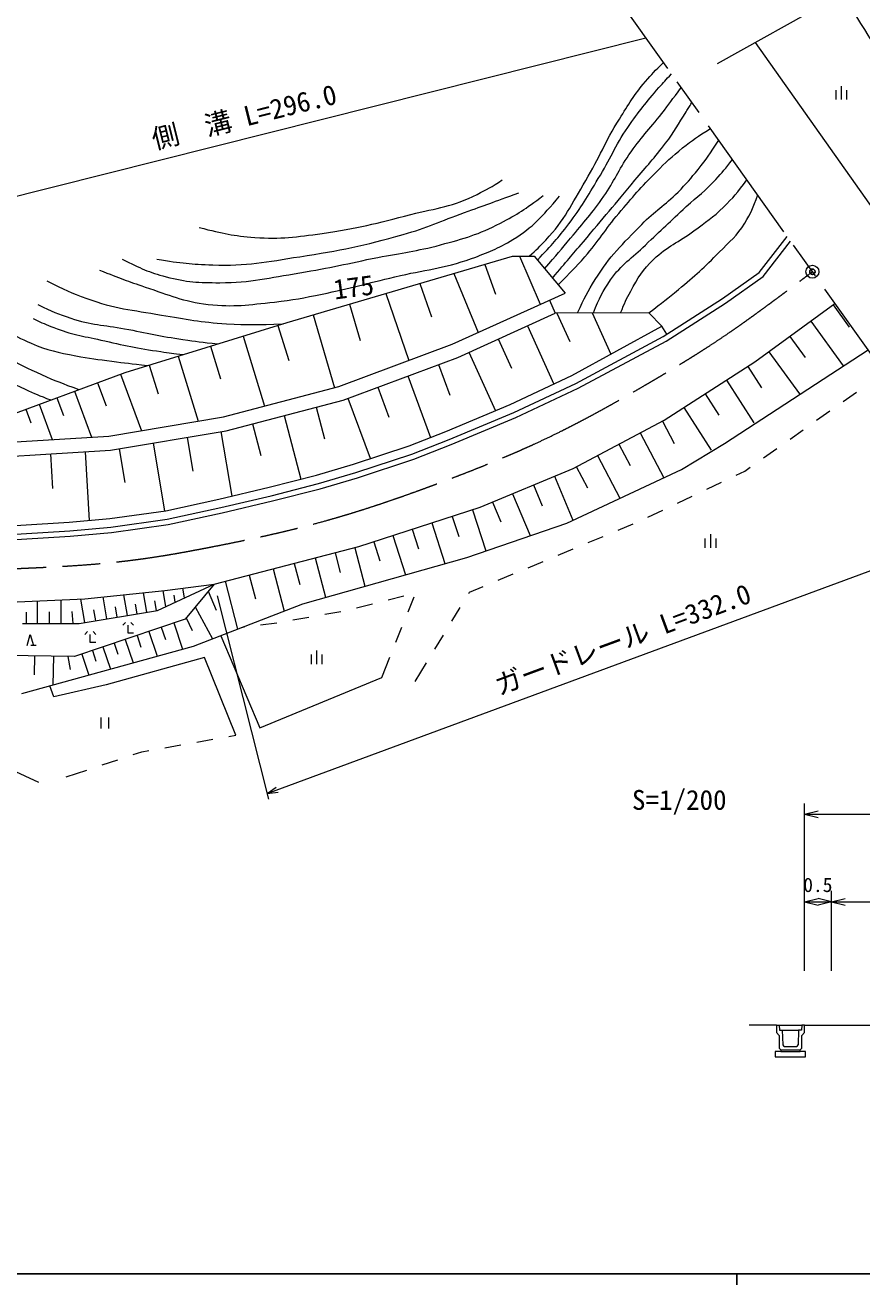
# Model space of a CAD drawing. Units: millimetres, scale not verified, with parts at other scales. Extents: x 40000 to 680000, y 20000 to 380000.
# Drawn here: x 302346 to 379524, y 204000 to 320168 of the extents above; entities that cross this region are included whole.
import ezdxf
from ezdxf.enums import TextEntityAlignment as Align

# ---------------------------------------------------------------- set-up
doc = ezdxf.new("R2010")
doc.units = ezdxf.units.MM
doc.header["$LTSCALE"] = 1000
doc.header["$PDMODE"] = 32
doc.header["$PDSIZE"] = 500
doc.linetypes.add('CHAIN', pattern=[18.5, 12, -1.5, 3.5, -1.5])
for name, color, linetype, lineweight in [('M-BGD', 7, 'Continuous', 13), ('M-BGD-HTXT', 7, 'Continuous', 13), ('M-BMK', 2, 'CHAIN', 13), ('M-BMK-SRVR', 3, 'Continuous', 13), ('M-STR-HTXT', 7, 'Continuous', 13), ('M-TTL-BAND', 7, 'Continuous', 25)]:
    doc.layers.add(name, color=color, linetype=linetype, lineweight=lineweight)
doc.layers.add('M-OTRS', color=6, linetype='Continuous')
doc.styles.add('ＭＳ ゴシック', font='')
doc.styles.add('ＭＳ 明朝', font='')
doc.styles.get('ＭＳ ゴシック').set_extended_font_data('MS Gothic')
doc.styles.get('ＭＳ 明朝').set_extended_font_data('MS Mincho')

msp = doc.modelspace()

# ---------------------------------------------------------------- linework, layer by layer
at = {"layer": 'M-BGD'}
for p, q in [((377152, 313309), (377152, 314184)), ((377652, 313309), (377652, 314559)), ((378152, 313309), (378152, 314184)), ((326510, 292741), (347302, 298851)), ((347302, 298851), (349289, 298851)), ((347946, 298851), (349862, 294424)), ((349289, 298851), (352150, 295464)), ((344735, 298097), (345723, 295348)), ((338748, 296337), (339835, 293268)), ((341886, 297259), (344123, 291816)), ((335609, 295415), (337747, 289248)), ((332255, 294429), (333241, 291075)), ((350703, 294806), (351241, 293623)), ((369651, 289106), (377049, 294507)), ((376867, 294373), (378367, 292318)), ((328900, 293443), (330872, 286734)), ((359876, 293642), (351241, 293623)), ((351391, 293623), (352590, 290984)), ((354639, 293630), (356371, 289821)), ((361072, 292404), (359876, 293642)), ((374811, 292873), (377812, 288762)), ((311564, 288135), (326510, 292741)), ((325667, 292481), (326661, 289258)), ((348670, 292454), (351117, 287070)), ((361548, 291661), (361072, 292404)), ((319448, 290564), (320371, 287568)), ((322444, 291488), (324431, 285041)), ((345974, 291229), (347200, 288534)), ((372874, 291459), (374288, 289521)), ((316452, 289641), (318299, 283649)), ((343279, 290004), (345729, 284613)), ((366864, 281598), (380098, 290225)), ((370937, 290045), (373765, 286170)), ((292855, 281218), (311564, 288135)), ((313797, 288823), (314615, 286168)), ((340471, 288874), (341527, 286035)), ((361280, 283734), (369651, 289106)), ((369018, 288700), (370284, 286727)), ((309027, 287197), (309812, 285074)), ((311150, 287982), (313077, 282770)), ((337631, 287818), (339744, 282139)), ((367046, 287434), (369577, 283489)), ((305274, 285809), (305877, 284179)), ((306904, 286412), (308474, 282166)), ((334865, 286789), (335894, 284023)), ((365075, 286169), (366340, 284199)), ((377800, 285464), (379025, 286331)), ((302392, 284744), (302855, 283492)), ((303644, 285206), (304849, 281946)), ((329179, 284945), (329950, 282011)), ((332099, 285760), (334157, 280228)), ((363105, 284905), (365634, 280964)), ((326245, 284174), (327788, 278306)), ((352884, 279299), (361280, 283734)), ((361133, 283656), (362223, 281592)), ((375352, 283731), (376576, 284598)), ((320402, 282685), (321403, 276736)), ((323328, 283407), (324095, 280490)), ((359069, 282566), (361249, 278438)), ((372903, 281998), (374127, 282865)), ((314147, 281632), (315200, 275376)), ((317274, 282158), (317801, 279031)), ((357101, 281527), (358141, 279559)), ((362878, 279199), (366864, 281598)), ((370454, 280265), (371678, 281132)), ((304670, 280633), (304864, 277437)), ((307865, 280827), (308250, 274498)), ((311020, 281105), (311547, 277979)), ((355133, 280487), (357212, 276552)), ((344328, 275715), (352884, 279299)), ((352301, 274256), (362878, 279199)), ((353188, 279460), (354215, 277514)), ((367928, 278663), (368726, 279043)), ((368726, 279043), (369230, 279399)), ((349237, 277772), (350047, 275838)), ((351171, 278582), (352872, 274523)), ((365219, 277376), (366573, 278020)), ((347303, 276962), (348924, 273094)), ((362509, 276089), (363864, 276732)), ((333133, 272081), (344328, 275715)), ((343603, 275480), (344834, 271686)), ((345464, 276191), (346235, 274352)), ((359799, 274801), (361154, 275445)), ((339855, 274263), (341072, 270516)), ((341729, 274872), (342337, 272998)), ((343087, 271085), (352301, 274256)), ((357051, 273601), (358435, 274179)), ((336248, 273092), (337419, 269484)), ((338052, 273678), (338637, 271874)), ((354282, 272445), (355666, 273023)), ((365582, 271968), (365582, 273218)), ((319765, 268620), (333133, 272081)), ((332747, 271981), (333668, 268425)), ((334501, 272525), (335068, 270778)), ((351514, 271289), (352898, 271867)), ((365082, 271968), (365082, 272843)), ((366082, 271968), (366082, 272843)), ((327958, 266812), (343087, 271085)), ((329111, 271040), (330053, 267404)), ((330929, 271510), (331400, 269692)), ((348746, 270133), (350130, 270711)), ((325218, 270032), (326226, 266138)), ((327165, 270536), (327669, 268589)), ((345977, 268977), (347361, 269555)), ((314558, 266194), (319765, 268620)), ((315215, 268026), (319765, 268620)), ((319765, 268620), (317102, 265394)), ((320801, 268888), (321945, 264472)), ((323010, 269460), (323581, 267252)), ((343338, 267875), (344593, 268399)), ((301622, 266972), (307837, 267263)), ((307849, 265082), (307490, 267247)), ((307837, 267263), (315215, 268026)), ((309871, 265417), (309536, 267439)), ((311776, 265733), (311460, 267638)), ((313571, 266030), (313274, 267825)), ((315329, 266553), (315087, 268013)), ((316185, 266952), (316078, 267600)), ((317041, 267351), (316893, 268245)), ((319235, 267978), (319969, 266221)), ((337283, 267521), (335830, 267146)), ((337663, 266052), (338222, 267444)), ((343265, 267755), (343338, 267875)), ((302462, 264995), (302462, 266027)), ((303495, 264995), (303495, 267060)), ((304578, 264995), (304578, 266078)), ((305662, 264995), (305662, 267161)), ((306759, 264995), (306689, 266085)), ((307325, 264995), (314558, 266194)), ((308860, 265249), (308693, 266260)), ((310824, 265575), (310666, 266527)), ((312674, 265882), (312525, 266779)), ((314469, 266179), (314320, 267077)), ((317871, 262887), (327958, 266812)), ((318024, 266511), (319634, 263572)), ((331463, 266069), (329986, 265806)), ((334378, 266772), (332925, 266398)), ((341704, 265193), (342485, 266474)), ((302091, 264995), (307325, 264995)), ((317102, 265394), (306889, 261942)), ((311596, 265086), (311346, 264836)), ((312346, 264836), (312096, 265086)), ((316045, 265037), (316866, 262609)), ((317208, 265522), (317752, 264328)), ((325553, 265035), (324066, 264836)), ((328509, 265544), (327032, 265281)), ((302517, 262971), (302817, 263971)), ((302817, 263971), (303117, 262971)), ((308106, 264238), (307856, 263988)), ((308356, 263238), (308356, 263988)), ((308856, 263988), (308606, 264238)), ((311846, 264086), (311846, 264836)), ((312346, 264086), (311846, 264086)), ((312662, 263893), (313029, 262807)), ((313748, 264261), (314525, 261963)), ((314897, 264649), (315285, 263500)), ((320380, 263863), (323988, 255375)), ((322579, 264638), (322264, 264596)), ((336544, 263269), (337103, 264661)), ((340143, 262631), (340924, 263912)), ((302036, 258519), (317871, 262887)), ((303367, 262971), (302867, 262971)), ((308856, 263238), (308356, 263238)), ((309519, 262831), (310214, 260774)), ((310547, 263178), (310894, 262150)), ((311575, 263526), (312310, 261352)), ((306889, 261942), (300455, 262051)), ((303193, 262004), (303164, 260252)), ((304945, 261974), (304900, 259309)), ((306278, 261952), (306504, 260746)), ((307573, 262173), (308231, 260227)), ((308546, 262502), (308875, 261529)), ((318897, 261851), (309810, 259343)), ((321768, 254690), (318897, 261851)), ((328744, 261252), (328744, 262127)), ((329244, 261252), (329244, 262502)), ((329744, 261252), (329744, 262127)), ((335239, 260021), (335985, 261877)), ((338322, 259643), (339363, 261351)), ((304976, 258216), (304622, 259232)), ((309810, 259343), (304976, 258216)), ((323988, 255375), (335239, 260021)), ((286485, 258361), (303562, 250347)), ((309319, 256313), (309319, 255313)), ((310069, 255313), (310069, 256313)), ((321138, 254579), (321768, 254690)), ((313118, 253164), (313752, 253276)), ((315229, 253536), (316706, 253797)), ((318184, 254058), (319661, 254318)), ((309460, 251944), (310883, 252419)), ((312306, 252893), (313118, 253164)), ((306139, 250838), (308037, 251470))]:
    msp.add_line(p, q, dxfattribs=at)
for points in [[(285524, 273012), (287975, 272760), (292146, 272577), (297396, 272590), (301997, 272752), (306488, 273042), (310312, 273369), (315546, 274113), (320504, 275188), (325156, 276287), (329550, 277417), (333007, 278427), (338197, 280135), (341654, 281492), (347622, 283998), (353365, 286688), (361465, 291013), (366953, 294535), (370410, 297006), (372952, 300260)], [(285575, 273510), (288012, 273259), (292157, 273077), (297387, 273090), (301972, 273251), (306451, 273541), (310256, 273866), (315458, 274605), (320393, 275676), (325036, 276772), (329418, 277900), (332859, 278905), (338027, 280606), (341465, 281956), (347420, 284455), (353141, 287135), (361211, 291445), (366672, 294949), (370060, 297371), (372649, 300685)], [(292855, 281218), (310066, 282263), (320626, 284041), (331275, 286840), (341748, 290736), (352150, 295464)], [(294298, 280003), (310214, 280970), (320900, 282769), (331668, 285599), (342245, 289534), (351241, 293623)], [(285657, 274305), (288070, 274057), (292173, 273877), (297372, 273890), (301932, 274050), (306391, 274339), (310166, 274662), (315317, 275393), (320217, 276456), (324845, 277549), (329206, 278671), (332621, 279669), (337755, 281359), (341164, 282697), (347095, 285187), (352783, 287851), (361072, 292404)]]:
    msp.add_lwpolyline(points, dxfattribs=at)
for points, knots in [([(377737, 323046), (380370, 318755), (381116, 317594), (383412, 314184), (386503, 309595), (388324, 307077), (391754, 302735), (395945, 297427), (398300, 294421), (403094, 289650), (407772, 284993), (410641, 282619), (415858, 278576), (420668, 274848), (422456, 273655), (428616, 269634)], [0, 0, 0, 0, 1, 1, 1, 2, 2, 2, 3, 3, 3, 4, 4, 4, 5, 5, 5, 5]), ([(348828, 298851), (349577, 299491), (349790, 299742), (350368, 300353), (352142, 302230), (352726, 303627), (354057, 305841), (355357, 308005), (355814, 309375), (357160, 311511), (358035, 312901), (358484, 313723), (359559, 314964), (360178, 315680), (360414, 315942), (361231, 316719)], [0, 0, 0, 0, 1, 1, 1, 2, 2, 2, 3, 3, 3, 4, 4, 4, 5, 5, 5, 5]), ([(349593, 298491), (351015, 299994), (351442, 300463), (352492, 301836), (353676, 303384), (354199, 304354), (355218, 306016), (356332, 307832), (356729, 308991), (357944, 310741), (358982, 312236), (359616, 313043), (360815, 314412), (361257, 314916), (361404, 315091), (361967, 315685)], [0, 0, 0, 0, 1, 1, 1, 2, 2, 2, 3, 3, 3, 4, 4, 4, 5, 5, 5, 5]), ([(350252, 297711), (351431, 299059), (351739, 299420), (352666, 300537), (353892, 302014), (354632, 302806), (355719, 304388), (356708, 305827), (357063, 306762), (358046, 308205), (359116, 309775), (359907, 310512), (361062, 312021), (361775, 312952), (362003, 313251), (362870, 314418)], [0, 0, 0, 0, 1, 1, 1, 2, 2, 2, 3, 3, 3, 4, 4, 4, 5, 5, 5, 5]), ([(350980, 296849), (352374, 298469), (352726, 298883), (353839, 300192), (355710, 302395), (356742, 303643), (358593, 305863), (359703, 307195), (360369, 307907), (361428, 309280), (362255, 310352), (362589, 311046), (363318, 312188), (363529, 312518), (363596, 312621), (363855, 313033)], [0, 0, 0, 0, 1, 1, 1, 2, 2, 2, 3, 3, 3, 4, 4, 4, 5, 5, 5, 5]), ([(351507, 296225), (352713, 297411), (353050, 297767), (353977, 298812), (355293, 300294), (355828, 301292), (357103, 302810), (358396, 304349), (359136, 305204), (360556, 306626), (361464, 307537), (361986, 308041), (362991, 308844), (363948, 309608), (364317, 309851), (365552, 310652)], [0, 0, 0, 0, 1, 1, 1, 2, 2, 2, 3, 3, 3, 4, 4, 4, 5, 5, 5, 5]), ([(353305, 293627), (353956, 295083), (354229, 295546), (354940, 296708), (356296, 298926), (357421, 299929), (359229, 301797), (360446, 303054), (361334, 303542), (362573, 304777), (363344, 305546), (363734, 306020), (364418, 306867), (365227, 307870), (365472, 308255), (366334, 309552)], [0, 0, 0, 0, 1, 1, 1, 2, 2, 2, 3, 3, 3, 4, 4, 4, 5, 5, 5, 5]), ([(354767, 293631), (355338, 295047), (355594, 295566), (356349, 296672), (357350, 298140), (358290, 298651), (359565, 299889), (361014, 301295), (361849, 302058), (363327, 303432), (364387, 304418), (365079, 304870), (366053, 305940), (366685, 306635), (366908, 306896), (367588, 307792)], [0, 0, 0, 0, 1, 1, 1, 2, 2, 2, 3, 3, 3, 4, 4, 4, 5, 5, 5, 5]), ([(318411, 301509), (320703, 300925), (321509, 300755), (323536, 300601), (325961, 300417), (327342, 300634), (329751, 300964), (332987, 301408), (334763, 301908), (337929, 302709), (340346, 303320), (341813, 303435), (344036, 304563), (344972, 305037), (345351, 305220), (346362, 305907)], [0, 0, 0, 0, 1, 1, 1, 2, 2, 2, 3, 3, 3, 4, 4, 4, 5, 5, 5, 5]), ([(357275, 293636), (357645, 294580), (357793, 294879), (358202, 295636), (358877, 296884), (359311, 297592), (360329, 298580), (361600, 299815), (362621, 300130), (364036, 301197), (365124, 302018), (365786, 302426), (366762, 303378), (367694, 304287), (368002, 304688), (368926, 305913)], [0, 0, 0, 0, 1, 1, 1, 2, 2, 2, 3, 3, 3, 4, 4, 4, 5, 5, 5, 5]), ([(309200, 297584), (311179, 296787), (311750, 296576), (313416, 296021), (315651, 295276), (316891, 294693), (319232, 294421), (321602, 294146), (322965, 294382), (325338, 294639), (327069, 294827), (328030, 295018), (329736, 295366), (332381, 295906), (333834, 296340), (336460, 296966), (339222, 297623), (340858, 297691), (343530, 298651), (345070, 299204), (345938, 299552), (347334, 300405), (349289, 301600), (349911, 302436), (351641, 304385)], [0, 0, 0, 0, 1, 1, 1, 2, 2, 2, 3, 3, 3, 4, 4, 4, 5, 5, 5, 6, 6, 6, 7, 7, 7, 8, 8, 8, 8]), ([(311287, 298602), (313047, 297711), (313702, 297407), (315358, 296966), (317235, 296466), (318359, 296417), (320301, 296421), (323205, 296427), (324813, 296866), (327680, 297330), (330508, 297787), (332066, 298188), (334876, 298747), (337135, 299197), (338432, 299312), (340655, 299910), (342872, 300506), (344144, 300852), (346180, 301909), (347812, 302757), (348423, 303169), (350142, 304454)], [0, 0, 0, 0, 1, 1, 1, 2, 2, 2, 3, 3, 3, 4, 4, 4, 5, 5, 5, 6, 6, 6, 7, 7, 7, 7]), ([(314486, 298602), (316833, 298201), (317621, 298132), (319647, 298057), (322796, 297939), (324565, 298339), (327680, 298820), (331439, 299400), (333546, 299808), (337203, 300855), (339465, 301503), (340659, 302092), (342873, 302891), (344833, 303598), (345446, 303821), (347888, 304708)], [0, 0, 0, 0, 1, 1, 1, 2, 2, 2, 3, 3, 3, 4, 4, 4, 5, 5, 5, 5]), ([(359876, 293642), (361207, 294639), (361570, 294929), (362618, 295800), (364149, 297071), (364991, 297810), (366380, 299234), (367350, 300228), (367997, 300723), (368725, 301906), (369311, 302860), (369496, 303300), (369926, 304509)], [0, 0, 0, 0, 1, 1, 1, 2, 2, 2, 3, 3, 3, 4, 4, 4, 4]), ([(304329, 296602), (305982, 295746), (306552, 295516), (308037, 294967), (310614, 294012), (312198, 293908), (314906, 293440), (317235, 293037), (318544, 292782), (320904, 292640), (322944, 292518), (323687, 292531), (326136, 292626)], [0, 0, 0, 0, 1, 1, 1, 2, 2, 2, 3, 3, 3, 4, 4, 4, 4]), ([(303527, 294403), (304876, 293737), (305341, 293553), (306556, 293143), (308429, 292511), (309581, 292543), (311523, 292174), (313622, 291775), (314788, 291486), (316902, 291180), (318159, 290999), (318580, 290940), (320127, 290774)], [0, 0, 0, 0, 1, 1, 1, 2, 2, 2, 3, 3, 3, 4, 4, 4, 4]), ([(303097, 293103), (303956, 292677), (304236, 292572), (304987, 292279), (306616, 291643), (307610, 291519), (309316, 291132), (311469, 290643), (312681, 290378), (314867, 290066), (315681, 289949), (315953, 289905), (316954, 289796)], [0, 0, 0, 0, 1, 1, 1, 2, 2, 2, 3, 3, 3, 4, 4, 4, 4]), ([(293487, 292296), (294494, 291391), (294812, 291132), (295716, 290455), (297013, 289483), (297827, 289061), (299230, 288249), (300420, 287560), (301087, 287166), (302337, 286593), (303253, 286173), (303578, 286037), (304719, 285604)], [0, 0, 0, 0, 1, 1, 1, 2, 2, 2, 3, 3, 3, 4, 4, 4, 4]), ([(300302, 292214), (301441, 291504), (301844, 291293), (302895, 290833), (304426, 290163), (305376, 290007), (307014, 289670), (308297, 289406), (309035, 289362), (310334, 289185), (311618, 289011), (312030, 288961), (313626, 288770)], [0, 0, 0, 0, 1, 1, 1, 2, 2, 2, 3, 3, 3, 4, 4, 4, 4]), ([(298194, 291100), (299293, 290354), (299618, 290147), (300568, 289597), (301814, 288877), (302552, 288542), (303864, 287950), (305183, 287353), (305649, 287179), (307300, 286558)], [0, 0, 0, 0, 1, 1, 1, 2, 2, 2, 3, 3, 3, 3])]:
    msp.add_open_spline(points, degree=3, knots=knots, dxfattribs=at)
at = {"layer": 'M-BGD-HTXT'}
for p, q in [((374241, 232956), (374241, 248398)), ((374241, 247398), (375491, 247710)), ((374241, 247398), (399241, 247398)), ((374241, 247398), (375491, 247085)), ((374241, 232956), (374241, 240327)), ((374241, 239327), (375491, 239639)), ((374241, 239327), (376741, 239327)), ((374241, 239327), (375491, 239014)), ((376741, 239327), (375491, 239639)), ((376741, 239327), (375491, 239014)), ((376741, 232956), (376741, 240327)), ((376741, 239327), (377991, 239639)), ((376741, 239327), (396741, 239327)), ((376741, 239327), (377991, 239014)), ((371641, 227956), (369141, 227956)), ((371641, 227956), (371641, 227256)), ((371641, 227956), (371891, 227956)), ((371891, 227956), (371916, 227481)), ((371891, 227956), (373991, 227956)), ((373991, 227956), (373966, 227481)), ((374241, 227956), (373991, 227956)), ((374241, 227956), (376741, 227956)), ((374241, 227256), (374241, 227956)), ((376741, 227956), (394241, 227956)), ((371641, 227256), (371891, 227006)), ((371891, 227006), (371891, 225831)), ((371916, 227481), (372191, 227481)), ((372191, 227481), (372241, 226131)), ((372191, 227481), (373691, 227481)), ((373691, 227481), (373641, 226131)), ((373966, 227481), (373691, 227481)), ((373991, 227006), (374241, 227256)), ((373991, 225831), (373991, 227006)), ((372041, 225531), (371541, 225531)), ((371541, 225531), (371541, 225031)), ((371891, 225831), (372041, 225681)), ((372041, 225681), (373841, 225681)), ((372041, 225681), (372041, 225531)), ((372041, 225531), (373841, 225531)), ((372391, 225981), (373491, 225981)), ((373841, 225681), (373991, 225831)), ((373841, 225531), (373841, 225681)), ((374341, 225531), (373841, 225531)), ((374341, 225031), (374341, 225531)), ((371541, 225031), (374341, 225031))]:
    msp.add_line(p, q, dxfattribs=at)
for centre, start, end in [((372391, 226131), 180, 270), ((373491, 226131), 270, 0)]:
    msp.add_arc(centre, 150, start, end, dxfattribs=at)
at = {"layer": 'M-BMK'}
for p, q in [((366224, 316637), (412905, 342624)), ((393809, 270972), (354586, 326050))]:
    msp.add_line(p, q, dxfattribs=at)
msp.add_open_spline([(273901, 271832), (277018, 271333), (277906, 271252), (280482, 270951), (287842, 270092), (292023, 269639), (299425, 269965), (306585, 270281), (310646, 270383), (317690, 271703), (326837, 273418), (331957, 274729), (340670, 278000), (348475, 280930), (352743, 282974), (359929, 287200), (366053, 290802), (368207, 292337), (374966, 297432)], degree=3, knots=[0, 0, 0, 0, 1, 1, 1, 2, 2, 2, 3, 3, 3, 4, 4, 4, 5, 5, 5, 6, 6, 6, 6], dxfattribs=at)
at = {"layer": 'M-BMK-SRVR'}
msp.add_circle((374966, 297432), 600, dxfattribs=at)
at = {"layer": 'M-OTRS'}
msp.add_point((374966, 297432), dxfattribs=at)
at = {"layer": 'M-STR-HTXT'}
for p, q in [((286448, 300637), (359605, 319002)), ((369680, 318561), (421093, 245846)), ((324659, 249325), (391626, 274038)), ((320065, 267545), (324793, 248794)), ((324659, 249325), (325511, 249905)), ((324659, 249325), (325684, 249436))]:
    msp.add_line(p, q, dxfattribs=at)
at = {"layer": 'M-TTL-BAND'}
for p, q in [((40000, 205000), (579000, 205000)), ((368000, 205000), (368000, 204000))]:
    msp.add_line(p, q, dxfattribs=at)

# ---------------------------------------------------------------- texts
at = {"layer": 'M-BGD', "style": 'ＭＳ ゴシック'}
msp.add_text('175', height=1833, rotation=7.549, dxfattribs=at).set_placement((332639, 296018), align=Align.MIDDLE_CENTER)
at = {"layer": 'M-BGD-HTXT', "style": 'ＭＳ 明朝'}
msp.add_text('S=1/200', height=1833, dxfattribs=at).set_placement((358320, 247254), align=Align.BOTTOM_LEFT)
at = {"layer": 'M-BGD-HTXT', "style": 'ＭＳ ゴシック'}
msp.add_text('0.5', height=1320, dxfattribs=at).set_placement((375469, 239827), align=Align.BOTTOM_CENTER)
at = {"layer": 'M-STR-HTXT', "style": 'ＭＳ ゴシック'}
for s, rotation, p in [('側\u3000溝 L=296.0', 14.092, (322905, 310305)), ('ガードレール L=332.0', 20.256, (357969, 262150))]:
    msp.add_text(s, height=1833, rotation=rotation, dxfattribs=at).set_placement(p, align=Align.BOTTOM_CENTER)

doc.saveas('drawing.dxf')
